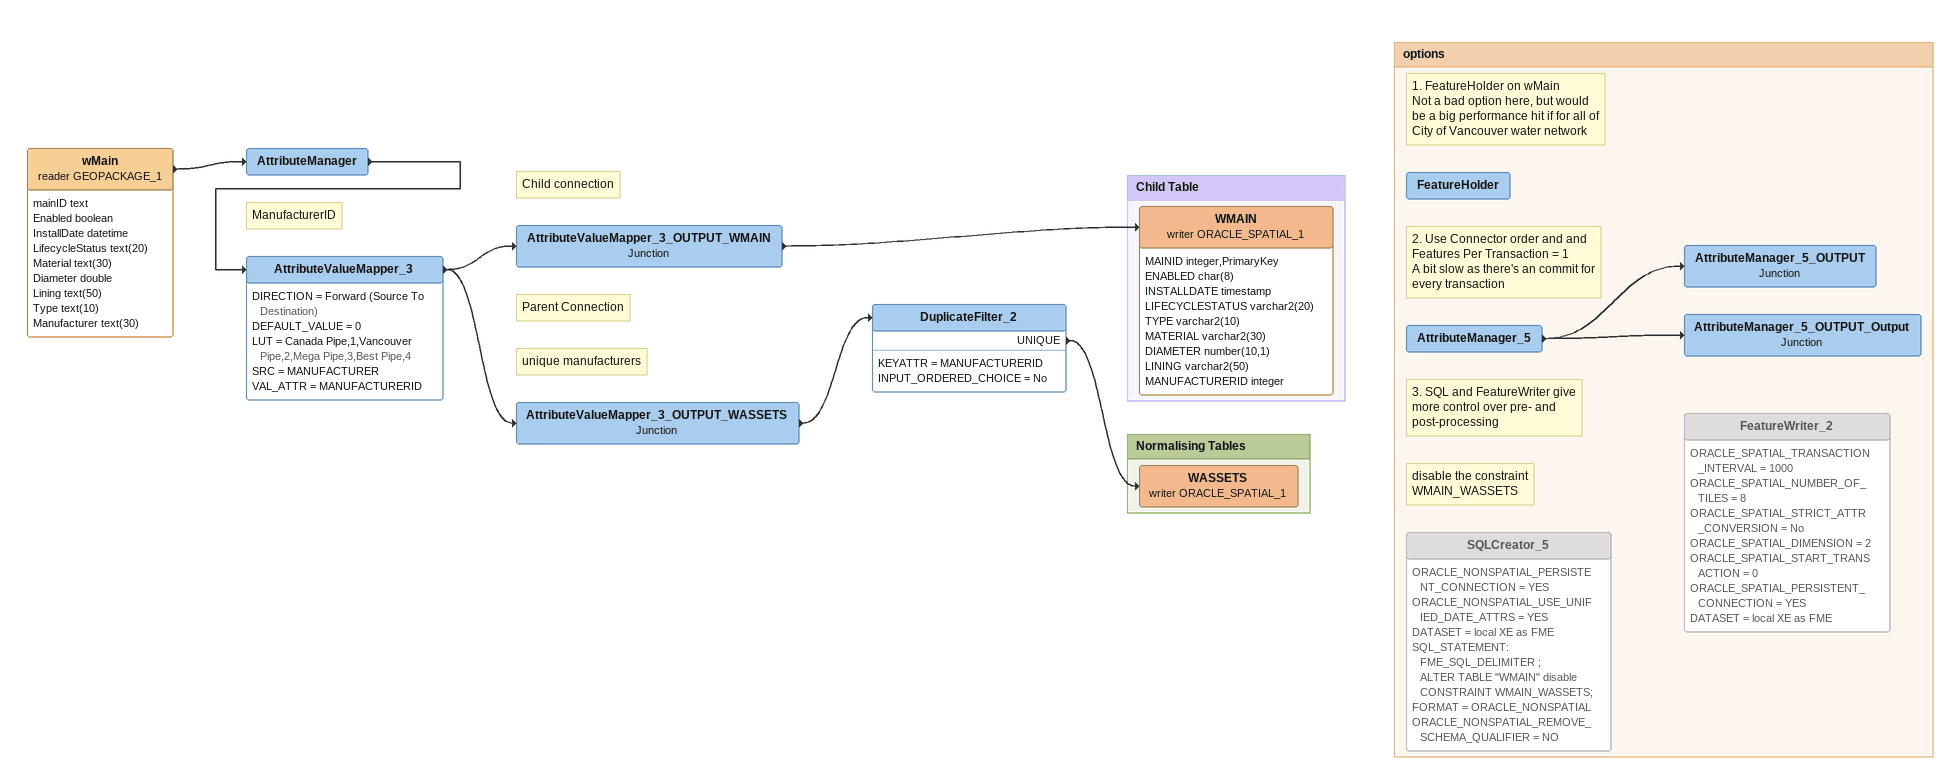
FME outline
wMain (reader GEOPACKAGE_1)
    attributes: mainID text, Enabled boolean, InstallDate datetime, LifecycleStatus text(20), Material text(30), Diameter double, Lining text(50), Type text(10), Manufacturer text(30)
    -> AttributeManager
AttributeManager
    -> AttributeValueMapper_3
Note: ManufacturerID
AttributeValueMapper_3
    DIRECTION = Forward (Source To Destination)
    DEFAULT_VALUE = 0
    LUT = Canada Pipe,1,Vancouver Pipe,2,Mega Pipe,3,Best Pipe,4
    SRC = MANUFACTURER
    VAL_ATTR = MANUFACTURERID
    -> AttributeValueMapper_3_OUTPUT_WMAIN
    -> AttributeValueMapper_3_OUTPUT_WASSETS
Note: Child connection
AttributeValueMapper_3_OUTPUT_WMAIN: Junction
    -> WMAIN (writer ORACLE_SPATIAL_1)
Note: Parent Connection
AttributeValueMapper_3_OUTPUT_WASSETS: Junction
    -> DuplicateFilter_2
Note: unique manufacturers
DuplicateFilter_2
    KEYATTR = MANUFACTURERID
    INPUT_ORDERED_CHOICE = No
    UNIQUE -> WASSETS (writer ORACLE_SPATIAL_1)

Bookmark: Child Table
WMAIN (writer ORACLE_SPATIAL_1)
    attributes: MAINID integer,PrimaryKey, ENABLED char(8), INSTALLDATE timestamp, LIFECYCLESTATUS varchar2(20), TYPE varchar2(10), MATERIAL varchar2(30), DIAMETER number(10,1), LINING varchar2(50), MANUFACTURERID integer

Bookmark: Normalising Tables
WASSETS (writer ORACLE_SPATIAL_1)

Bookmark: options
Note: 1. FeatureHolder on wMain / Not a bad option here, but would be a big performance hit if for all of City of Vancouver water network
FeatureHolder
Note: 2. Use Connector order and and Features Per Transaction = 1 / A bit slow as there's an commit for every transaction
AttributeManager_5
    -> AttributeManager_5_OUTPUT
    -> AttributeManager_5_OUTPUT_Output
AttributeManager_5_OUTPUT: Junction
AttributeManager_5_OUTPUT_Output: Junction
Note: 3. SQL and FeatureWriter give more control over pre- and post-processing
Note: disable the constraint WMAIN_WASSETS
SQLCreator_5 [off]
    ORACLE_NONSPATIAL_PERSISTENT_CONNECTION = YES
    ORACLE_NONSPATIAL_USE_UNIFIED_DATE_ATTRS = YES
    DATASET = local XE as FME
    SQL_STATEMENT:
      FME_SQL_DELIMITER ;
      ALTER TABLE "WMAIN" disable CONSTRAINT WMAIN_WASSETS;
    FORMAT = ORACLE_NONSPATIAL
    ORACLE_NONSPATIAL_REMOVE_SCHEMA_QUALIFIER = NO
FeatureWriter_2 [off]
    ORACLE_SPATIAL_TRANSACTION_INTERVAL = 1000
    ORACLE_SPATIAL_NUMBER_OF_TILES = 8
    ORACLE_SPATIAL_STRICT_ATTR_CONVERSION = No
    ORACLE_SPATIAL_DIMENSION = 2
    ORACLE_SPATIAL_START_TRANSACTION = 0
    ORACLE_SPATIAL_PERSISTENT_CONNECTION = YES
    DATASET = local XE as FME
